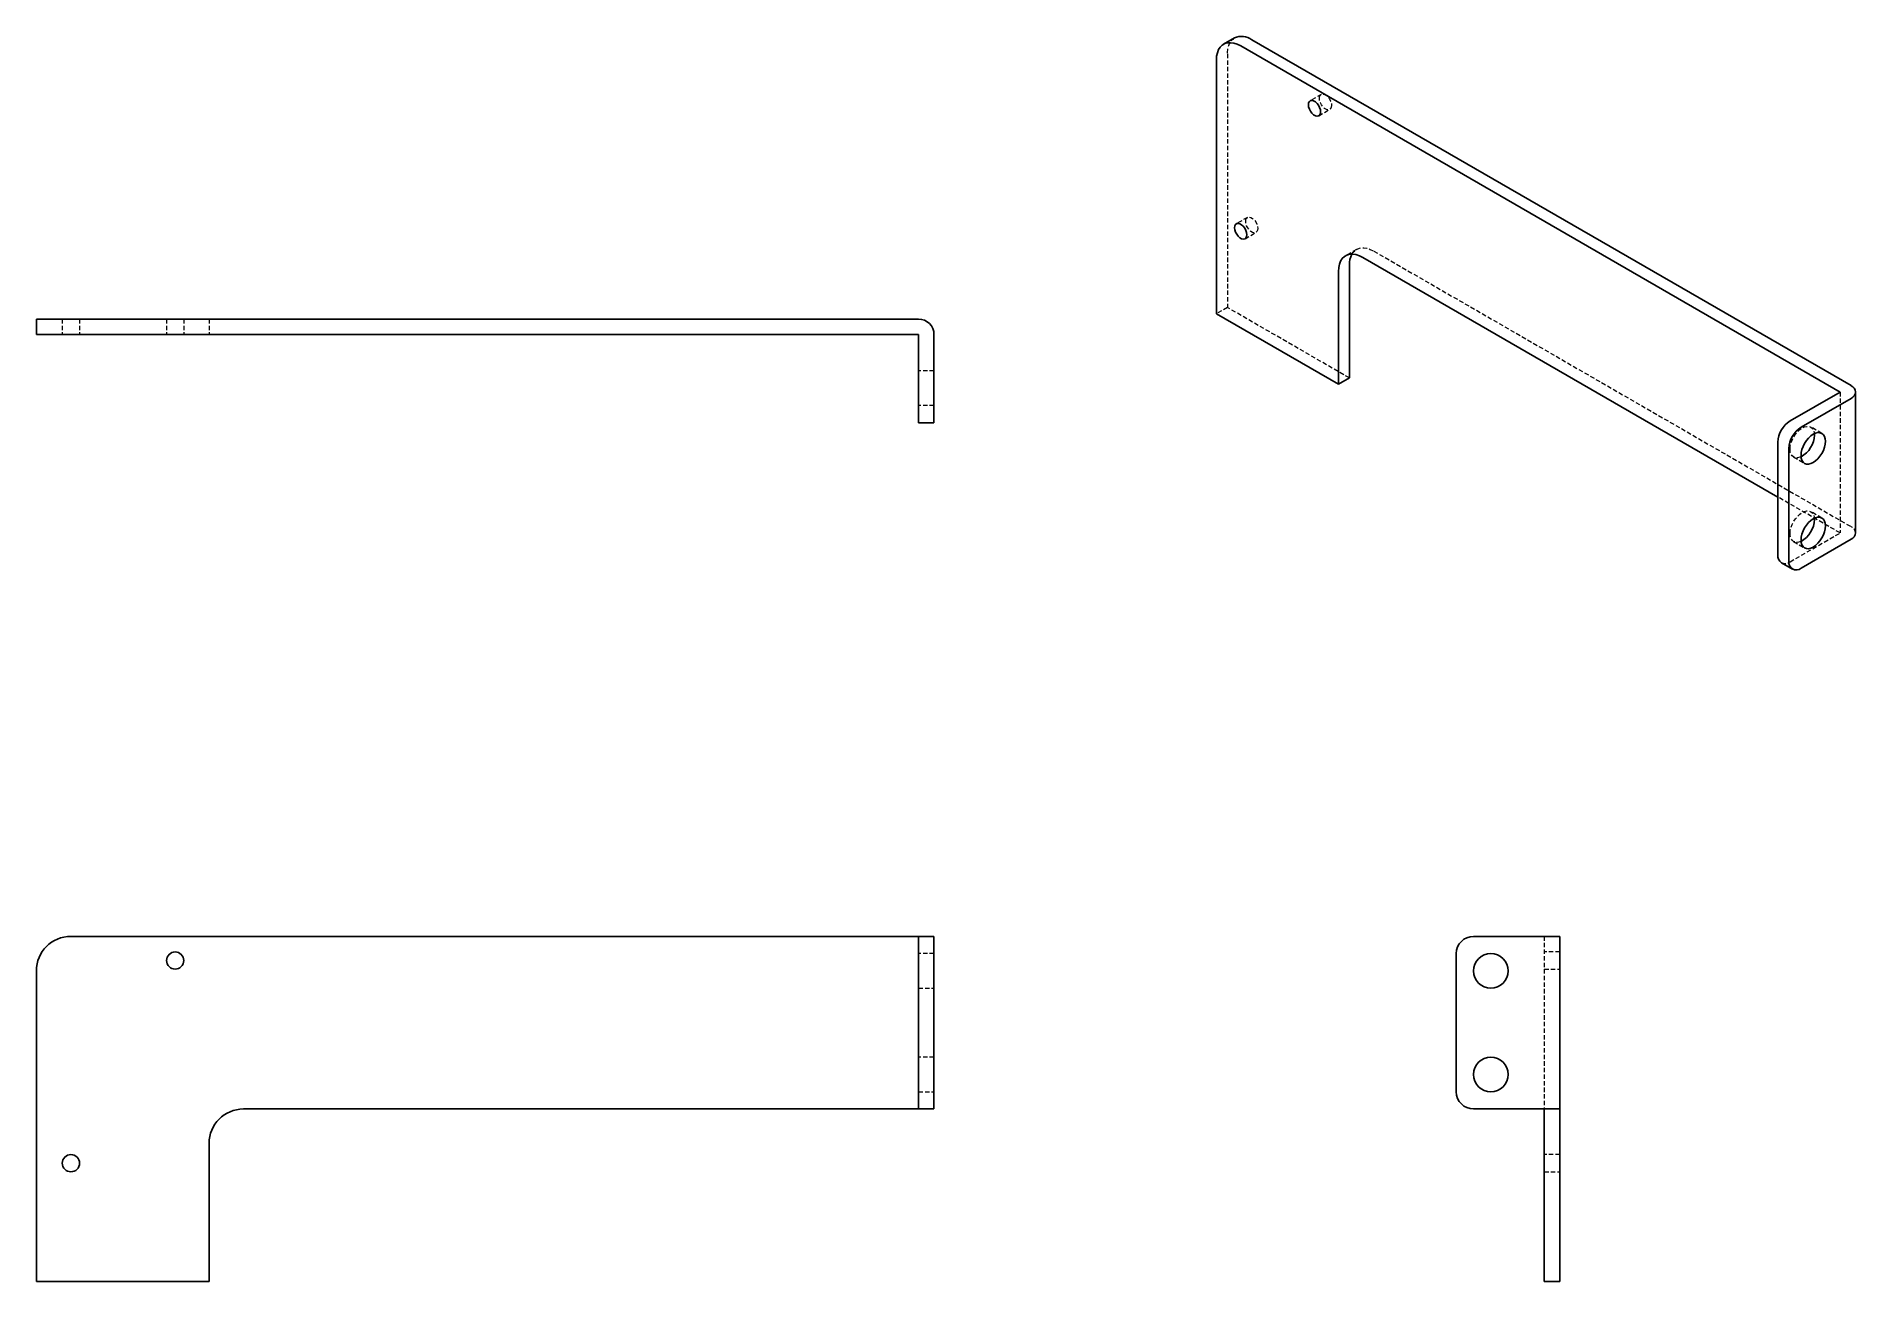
# Model space of a CAD drawing. Header units: millimetres. Extents: x 156 to 683, y 115 to 476.
import ezdxf

# ---------------------------------------------------------------- set-up
doc = ezdxf.new("R2010")
doc.units = ezdxf.units.MM
doc.linetypes.add('HIDDEN', pattern=[1.905, 1.27, -0.635])

msp = doc.modelspace()

# ---------------------------------------------------------------- linework, layer by layer
at = {"color": 7, "linetype": 'Continuous', "lineweight": 25}
for p, q in [((503.13, 475.31), (499.95, 473.47)), ((681.73, 374.6), (508.13, 474.81)), ((504.95, 472.98), (678.55, 372.76)), ((497.88, 468.89), (497.88, 395.41)), ((660.52, 342.35), (540.31, 411.74)), ((533.24, 407.66), (533.24, 375)), ((536.42, 376.83), (536.42, 409.49)), ((497.88, 395.41), (533.24, 375)), ((156.09, 389.38), (156.09, 393.88)), ((156.09, 393.88), (166.09, 393.88)), ((411.59, 393.88), (166.09, 393.88)), ((166.09, 389.38), (156.09, 389.38)), ((166.09, 389.38), (411.59, 389.38)), ((411.59, 389.38), (411.59, 368.88)), ((416.09, 368.88), (416.09, 389.38)), ((536.42, 376.83), (533.24, 375)), ((411.59, 363.88), (411.59, 368.88)), ((416.09, 368.88), (416.09, 363.88)), ((678.55, 372.76), (664.05, 364.4)), ((667.23, 362.56), (681.73, 370.93)), ((683.05, 331.94), (683.05, 372.76)), ((416.09, 363.88), (411.59, 363.88)), ((671.11, 360.69), (671.12, 360.31)), ((660.52, 358.27), (660.52, 325.61)), ((663.7, 356.43), (663.7, 323.77)), ((671.11, 336.2), (671.12, 335.82)), ((681.73, 330.1), (667.23, 321.73)), ((661.55, 323.32), (664.73, 321.48)), ((166.09, 215.1), (411.59, 215.1)), ((411.59, 215.1), (416.09, 215.1)), ((411.59, 210.1), (411.59, 215.1)), ((416.09, 215.1), (416.09, 210.1)), ((572.38, 215.1), (592.88, 215.1)), ((592.88, 215.1), (597.38, 215.1)), ((597.38, 215.1), (597.38, 165.1)), ((411.59, 210.1), (411.59, 170.1)), ((416.09, 210.1), (416.09, 170.1)), ((567.38, 210.1), (567.38, 170.1)), ((156.09, 205.1), (156.09, 115.1)), ((411.59, 165.1), (411.59, 170.1)), ((416.09, 170.1), (416.09, 165.1)), ((411.59, 165.1), (216.09, 165.1)), ((416.09, 165.1), (411.59, 165.1)), ((592.88, 165.1), (572.38, 165.1)), ((597.38, 165.1), (592.88, 165.1)), ((592.88, 165.1), (592.88, 155.1)), ((597.38, 155.1), (597.38, 165.1)), ((206.09, 155.1), (206.09, 115.1)), ((592.88, 155.1), (592.88, 115.1)), ((597.38, 115.1), (597.38, 155.1)), ((156.09, 115.1), (206.09, 115.1)), ((597.38, 115.1), (592.88, 115.1))]:
    msp.add_line(p, q, dxfattribs=at)
at = {"color": 7, "linetype": 'HIDDEN', "lineweight": 18}
for p, q in [((501.06, 470.73), (501.06, 397.24)), ((528.24, 458.94), (525.06, 457.1)), ((527.56, 452.77), (530.74, 454.61)), ((506.88, 423.33), (503.7, 421.5)), ((506.2, 417.17), (509.38, 419)), ((538.49, 414.07), (535.31, 412.24)), ((543.49, 413.58), (681.73, 333.77)), ((501.06, 397.24), (497.88, 395.41)), ((536.42, 376.83), (501.06, 397.24)), ((163.59, 393.88), (163.59, 389.38)), ((168.59, 393.88), (168.59, 389.38)), ((193.79, 393.88), (193.79, 389.38)), ((198.79, 393.88), (198.79, 389.38)), ((206.09, 393.88), (206.09, 389.38)), ((416.09, 378.88), (411.59, 378.88)), ((416.09, 368.88), (411.59, 368.88)), ((678.55, 372.76), (678.55, 331.94)), ((673.27, 360.76), (670.09, 362.6)), ((665.09, 353.94), (668.27, 352.1)), ((678.55, 331.94), (660.52, 342.35)), ((673.27, 336.27), (670.09, 338.11)), ((664.05, 323.57), (678.55, 331.94)), ((665.09, 329.44), (668.27, 327.61)), ((592.88, 215.1), (592.88, 165.1)), ((416.09, 210.1), (411.59, 210.1)), ((597.38, 210.6), (592.88, 210.6)), ((592.88, 205.6), (597.38, 205.6)), ((411.59, 200.1), (416.09, 200.1)), ((416.09, 180.1), (411.59, 180.1)), ((411.59, 170.1), (416.09, 170.1)), ((597.38, 151.9), (592.88, 151.9)), ((592.88, 146.9), (597.38, 146.9))]:
    msp.add_line(p, q, dxfattribs=at)
at = {"color": 7, "linetype": 'Continuous', "lineweight": 25, "flags": 128}
for points in [[(504.95, 472.98), (503.95, 473.48), (502.96, 473.8), (502.01, 473.94), (501.13, 473.89), (500.32, 473.66), (499.61, 473.24), (499, 472.66), (498.52, 471.92), (498.17, 471.03), (497.95, 470.01), (497.88, 468.89)], [(528.07, 453.91), (528, 454.53), (527.79, 455.18), (527.46, 455.81), (527.04, 456.37), (526.56, 456.81), (526.05, 457.1), (525.57, 457.21), (525.15, 457.15), (524.82, 456.9), (524.61, 456.49), (524.54, 455.95)], [(524.54, 455.95), (524.61, 455.34), (524.82, 454.69), (525.15, 454.06), (525.57, 453.5), (526.05, 453.06), (526.56, 452.77), (527.04, 452.65), (527.46, 452.72), (527.79, 452.97), (528, 453.38), (528.07, 453.91)], [(506.72, 418.31), (506.65, 418.93), (506.44, 419.58), (506.11, 420.21), (505.69, 420.76), (505.2, 421.21), (504.7, 421.5), (504.22, 421.61), (503.79, 421.54), (503.46, 421.29), (503.26, 420.89), (503.18, 420.35)], [(503.18, 420.35), (503.26, 419.73), (503.46, 419.09), (503.79, 418.46), (504.22, 417.9), (504.7, 417.46), (505.2, 417.17), (505.69, 417.05), (506.11, 417.12), (506.44, 417.37), (506.65, 417.78), (506.72, 418.31)], [(540.31, 411.74), (539.3, 412.24), (538.31, 412.56), (537.37, 412.7), (536.48, 412.65), (535.68, 412.42), (534.96, 412.01), (534.36, 411.42), (533.88, 410.68), (533.52, 409.79), (533.31, 408.78), (533.24, 407.66)], [(674.3, 358.48), (674.24, 359.23), (674.03, 359.88), (673.71, 360.4), (673.27, 360.76), (672.73, 360.96), (672.12, 360.99), (671.46, 360.84), (670.77, 360.52), (670.08, 360.04), (669.42, 359.42), (668.8, 358.69), (668.27, 357.88), (667.83, 357.01), (667.5, 356.11), (667.3, 355.23), (667.23, 354.39)], [(667.23, 354.39), (667.3, 353.64), (667.5, 352.99), (667.83, 352.47), (668.27, 352.1), (668.8, 351.91), (669.42, 351.88), (670.08, 352.03), (670.77, 352.35), (671.46, 352.83), (672.12, 353.44), (672.73, 354.17), (673.27, 354.99), (673.71, 355.86), (674.03, 356.76), (674.24, 357.64), (674.3, 358.48)], [(674.3, 333.98), (674.24, 334.74), (674.03, 335.39), (673.71, 335.9), (673.27, 336.27), (672.73, 336.47), (672.12, 336.49), (671.46, 336.34), (670.77, 336.02), (670.08, 335.54), (669.42, 334.93), (668.8, 334.2), (668.27, 333.38), (667.83, 332.51), (667.5, 331.61), (667.3, 330.73), (667.23, 329.9)], [(667.23, 329.9), (667.3, 329.14), (667.5, 328.49), (667.83, 327.97), (668.27, 327.61), (668.8, 327.41), (669.42, 327.38), (670.08, 327.54), (670.77, 327.86), (671.46, 328.33), (672.12, 328.95), (672.73, 329.68), (673.27, 330.49), (673.71, 331.37), (674.03, 332.26), (674.24, 333.14), (674.3, 333.98)]]:
    msp.add_lwpolyline(points, dxfattribs=at)
at = {"color": 7, "linetype": 'HIDDEN', "lineweight": 18, "flags": 128}
for points in [[(527.72, 457.79), (527.79, 458.33), (528, 458.73), (528.33, 458.98), (528.75, 459.05), (529.24, 458.94), (529.74, 458.65), (530.22, 458.2), (530.65, 457.65), (530.98, 457.02), (531.18, 456.37), (531.26, 455.75)], [(531.26, 455.75), (531.18, 455.22), (530.98, 454.81), (530.65, 454.56), (530.22, 454.49), (529.74, 454.61), (529.24, 454.9), (528.75, 455.34), (528.33, 455.9), (528, 456.53), (527.79, 457.18), (527.72, 457.79)], [(506.37, 422.19), (506.44, 422.72), (506.65, 423.13), (506.98, 423.38), (507.4, 423.45), (507.88, 423.33), (508.39, 423.04), (508.87, 422.6), (509.29, 422.04), (509.62, 421.41), (509.83, 420.76), (509.9, 420.15)], [(509.9, 420.15), (509.83, 419.61), (509.62, 419.21), (509.29, 418.96), (508.87, 418.89), (508.39, 419), (507.88, 419.29), (507.4, 419.73), (506.98, 420.29), (506.65, 420.92), (506.44, 421.57), (506.37, 422.19)], [(537.16, 412.7), (537.54, 413.26), (538.15, 413.84), (538.86, 414.26), (539.67, 414.49), (540.55, 414.54), (541.5, 414.4), (542.48, 414.08), (543.49, 413.58)], [(664.05, 356.23), (664.12, 357.07), (664.32, 357.95), (664.65, 358.84), (665.09, 359.71), (665.62, 360.53), (666.23, 361.26), (666.9, 361.88), (667.59, 362.35), (668.28, 362.67), (668.94, 362.82), (669.55, 362.8), (670.09, 362.6), (670.53, 362.24), (670.85, 361.72), (671.05, 361.07), (671.11, 360.69)], [(667.25, 354.01), (666.9, 353.87), (666.23, 353.72), (665.62, 353.74), (665.09, 353.94), (664.65, 354.31), (664.32, 354.82), (664.12, 355.47), (664.05, 356.23)], [(664.05, 331.73), (664.12, 332.57), (664.32, 333.45), (664.65, 334.35), (665.09, 335.22), (665.62, 336.04), (666.23, 336.77), (666.9, 337.38), (667.59, 337.86), (668.28, 338.18), (668.94, 338.33), (669.55, 338.3), (670.09, 338.1), (670.53, 337.74), (670.85, 337.22), (671.05, 336.57), (671.11, 336.2)], [(667.25, 329.52), (666.9, 329.37), (666.23, 329.22), (665.62, 329.25), (665.09, 329.44), (664.65, 329.81), (664.32, 330.33), (664.12, 330.98), (664.05, 331.73)]]:
    msp.add_lwpolyline(points, dxfattribs=at)
at = {"color": 7, "linetype": 'HIDDEN', "lineweight": 18}
for centre, radius, start, end in [((506.02, 471.25), 4.98, 125.3847, 185.9275), ((680.79, 331.71), 2.26, 5.6948, 65.6253), ((662.59, 325.61), 2.51, 245.6929, 305.6176)]:
    msp.add_arc(centre, radius, start, end, dxfattribs=at)
at = {"color": 7, "linetype": 'Continuous', "lineweight": 25}
for centre, radius, start, end in [((505.21, 470.78), 4.98, 54.0761, 114.6134), ((542.69, 409.74), 6.27, 151.7941, 182.2321), ((411.59, 389.38), 4.5, 0, 90), ((681.03, 372.76), 1.96, 290.7834, 69.2166), ((668.19, 357.92), 7.68, 122.6055, 177.3945), ((671.37, 356.09), 7.68, 122.6055, 177.3945), ((663.66, 360.56), 7.47, 298.7482, 358.0887), ((663.66, 336.06), 7.47, 298.7482, 358.0887), ((680.79, 332.16), 2.26, 294.3747, 354.3052), ((662.97, 325.34), 2.46, 173.7012, 234.9867), ((665.85, 323.42), 2.18, 170.786, 309.2033), ((166.09, 205.1), 10, 90, 180), ((572.38, 210.1), 5, 90, 180), ((196.29, 208.1), 2.5, 0, 180), ((196.29, 208.1), 2.5, 180, 0), ((577.38, 205.1), 5, 0, 180), ((577.38, 205.1), 5, 180, 0), ((577.38, 175.1), 5, 0, 180), ((577.38, 175.1), 5, 180, 0), ((572.38, 170.1), 5, 180, 270), ((216.09, 155.1), 10, 90, 180), ((166.09, 149.4), 2.5, 0, 180), ((166.09, 149.4), 2.5, 180, 0)]:
    msp.add_arc(centre, radius, start, end, dxfattribs=at)

doc.saveas('drawing.dxf')
